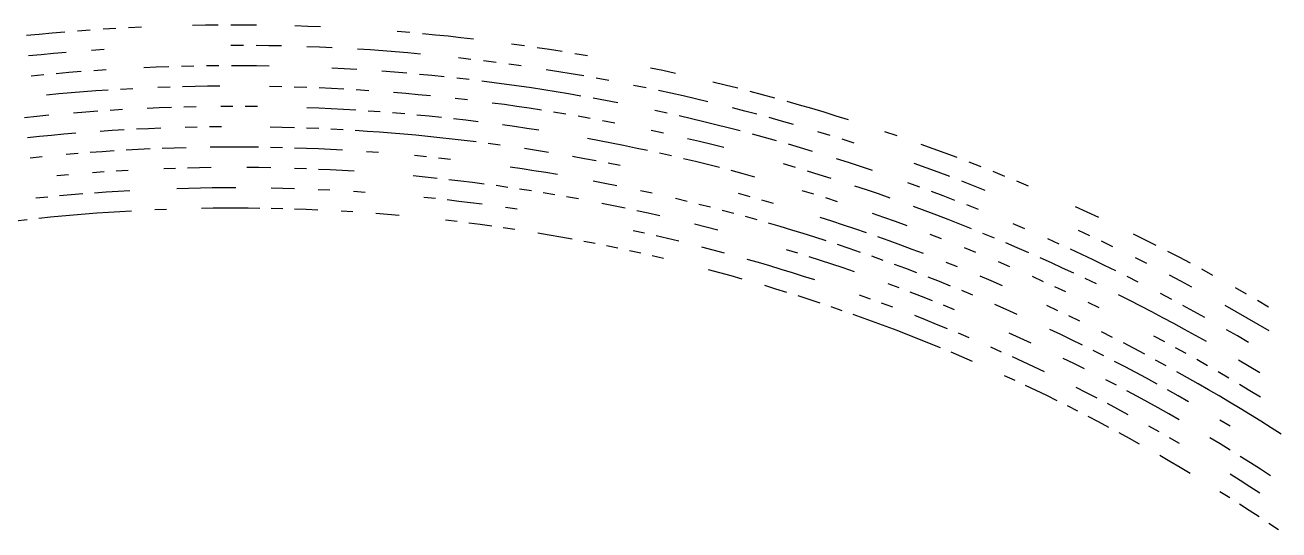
# Model space of a CAD drawing. Header units: metres. Extents: x -298 to 300, y -298 to 299.
# Drawn here: x -30.2 to 154, y 225 to 299.3 of the extents above; entities that cross this region are included whole.
import ezdxf

# ---------------------------------------------------------------- set-up
doc = ezdxf.new("R2010")
doc.units = ezdxf.units.M

msp = doc.modelspace()

# ---------------------------------------------------------------- linework, layer by layer
for p, q in [((-20.653025, 298.51514, -692.8203), (-22.527903, 298.37646, -692.8203)), ((-16.900705, 298.7572, -692.8203), (-18.777231, 298.6421, -692.8203)), ((-13.145578, 298.95203, -692.8203), (-15.023447, 298.86053, -692.8203)), ((-3.749277, 299.23273, -692.8203), (-5.629221, 299.2002, -692.8203)), ((-1.869211, 299.25342, -692.8203), (-3.749277, 299.23273, -692.8203)), ((1.891287, 299.2594, -692.8203), (0.011038, 299.26233, -692.8203)), ((3.771475, 299.2447, -692.8203), (1.891287, 299.2594, -692.8203)), ((11.290518, 299.06763, -692.8203), (9.411184, 299.12958, -692.8203)), ((13.169485, 298.99377, -692.8203), (11.290518, 299.06763, -692.8203)), ((-28.1468, 297.88965, -692.8203), (-30.017527, 297.70392, -692.8203)), ((-26.274912, 298.06372, -692.8203), (-28.1468, 297.88965, -692.8203)), ((-24.401926, 298.22595, -692.8203), (-26.274912, 298.06372, -692.8203)), ((26.304312, 298.1469, -692.8203), (24.430288, 298.30328, -692.8203)), ((30.049185, 297.79895, -692.8203), (28.177298, 297.97882, -692.8203)), ((31.919973, 297.6073, -692.8203), (30.049185, 297.79895, -692.8203)), ((33.78954, 297.40393, -692.8203), (31.919973, 297.6073, -692.8203)), ((35.657764, 297.18872, -692.8203), (33.78954, 297.40393, -692.8203)), ((-27.892282, 294.90967, -692.8203), (-29.744394, 294.7256, -692.8203)), ((-26.039072, 295.08215, -692.8203), (-27.892282, 294.90967, -692.8203)), ((-24.184824, 295.24298, -692.8203), (-26.039072, 295.08215, -692.8203)), ((-18.616282, 295.65552, -692.8203), (-20.473337, 295.52966, -692.8203)), ((1.845999, 296.26892, -692.8203), (-0.015513, 296.2716, -692.8203)), ((5.568777, 296.2284, -692.8203), (3.707449, 296.25452, -692.8203)), ((7.429983, 296.19067, -692.8203), (5.568777, 296.2284, -692.8203)), ((13.011709, 296.00708, -692.8203), (11.15148, 296.07996, -692.8203)), ((14.871389, 295.9226, -692.8203), (13.011709, 296.00708, -692.8203)), ((20.44695, 295.59888, -692.8203), (18.589102, 295.71844, -692.8203)), ((22.304007, 295.4676, -692.8203), (20.44695, 295.59888, -692.8203)), ((24.160269, 295.32465, -692.8203), (22.304007, 295.4676, -692.8203)), ((26.015615, 295.17004, -692.8203), (24.160269, 295.32465, -692.8203)), ((27.869925, 295.00378, -692.8203), (26.015615, 295.17004, -692.8203)), ((43.11632, 296.21094, -692.8203), (41.254017, 296.4729, -692.8203)), ((46.835926, 295.65173, -692.8203), (44.97698, 295.93713, -692.8203)), ((48.693043, 295.3546, -692.8203), (46.835926, 295.65173, -692.8203)), ((52.40154, 294.72546, -692.8203), (50.548267, 295.0459, -692.8203)), ((-10.959665, 293.05774, -692.8203), (-12.800486, 292.97998, -692.8203)), ((-9.118357, 293.12378, -692.8203), (-10.959665, 293.05774, -692.8203)), ((-5.434702, 293.22137, -692.8203), (-7.276743, 293.17834, -692.8203)), ((-1.75001, 293.27258, -692.8203), (-3.592478, 293.2528, -692.8203)), ((1.935049, 293.2776, -692.8203), (0.09252, 293.28088, -692.8203)), ((3.777578, 293.2627, -692.8203), (1.935049, 293.2776, -692.8203)), ((5.620047, 293.2362, -692.8203), (3.777578, 293.2627, -692.8203)), ((16.668142, 292.83435, -692.8203), (14.827932, 292.93024, -692.8203)), ((35.275867, 294.2224, -692.8203), (33.426258, 294.43518, -692.8203)), ((38.970997, 293.76196, -692.8203), (37.124134, 293.998, -692.8203)), ((42.660145, 293.25507, -692.8203), (40.816395, 293.51428, -692.8203)), ((63.47594, 292.55896, -692.8203), (61.635975, 292.94904, -692.8203)), ((-27.50123, 291.94263, -692.8203), (-29.334543, 291.761, -692.8203)), ((-23.831308, 292.27118, -692.8203), (-25.666819, 292.11267, -692.8203)), ((-21.994883, 292.4182, -692.8203), (-23.831308, 292.27118, -692.8203)), ((-18.319345, 292.6776, -692.8203), (-20.15748, 292.55365, -692.8203)), ((18.507742, 292.72693, -692.8203), (16.668142, 292.83435, -692.8203)), ((24.022085, 292.3352, -692.8203), (22.184805, 292.4773, -692.8203)), ((25.858511, 292.18152, -692.8203), (24.022085, 292.3352, -692.8203)), ((29.52831, 291.83966, -692.8203), (27.69396, 292.01636, -692.8203)), ((31.361502, 291.65143, -692.8203), (29.52831, 291.83966, -692.8203)), ((35.02434, 291.24036, -692.8203), (33.19353, 291.45166, -692.8203)), ((48.181324, 292.4079, -692.8203), (46.3427, 292.70184, -692.8203)), ((50.018116, 292.10242, -692.8203), (48.181324, 292.4079, -692.8203)), ((51.852894, 291.7854, -692.8203), (50.018116, 292.10242, -692.8203)), ((55.516468, 291.11676, -692.8203), (53.68572, 291.4568, -692.8203)), ((65.31347, 292.15735, -692.8203), (63.47594, 292.55896, -692.8203)), ((-23.47883, 289.29926, -692.8203), (-25.295664, 289.143, -692.8203)), ((-21.66102, 289.4441, -692.8203), (-23.47883, 289.29926, -692.8203)), ((-19.842356, 289.5775, -692.8203), (-21.66102, 289.4441, -692.8203)), ((-18.022898, 289.69952, -692.8203), (-19.842356, 289.5775, -692.8203)), ((-14.381723, 289.90918, -692.8203), (-16.202646, 289.81006, -692.8203)), ((-8.915659, 290.13794, -692.8203), (-10.738169, 290.07312, -692.8203)), ((-5.26948, 290.23315, -692.8203), (-7.092722, 290.19128, -692.8203)), ((-3.446055, 290.2636, -692.8203), (-5.26948, 290.23315, -692.8203)), ((-1.622385, 290.2826, -692.8203), (-3.446055, 290.2636, -692.8203)), ((7.495962, 290.20557, -692.8203), (5.672537, 290.2439, -692.8203)), ((11.141958, 290.0946, -692.8203), (9.319143, 290.15582, -692.8203)), ((14.786367, 289.93774, -692.8203), (12.964407, 290.0219, -692.8203)), ((16.60784, 289.84222, -692.8203), (14.786367, 289.93774, -692.8203)), ((20.24877, 289.6167, -692.8203), (18.42864, 289.73523, -692.8203)), ((25.704275, 289.19275, -692.8203), (23.886648, 289.34552, -692.8203)), ((38.68175, 290.78333, -692.8203), (36.85375, 291.01758, -692.8203)), ((40.50823, 290.5376, -692.8203), (38.68175, 290.78333, -692.8203)), ((42.33318, 290.2804, -692.8203), (40.50823, 290.5376, -692.8203)), ((44.156483, 290.01172, -692.8203), (42.33318, 290.2804, -692.8203)), ((45.978138, 289.73157, -692.8203), (44.156483, 290.01172, -692.8203)), ((47.797962, 289.44006, -692.8203), (45.978138, 289.73157, -692.8203)), ((49.615955, 289.13702, -692.8203), (47.797962, 289.44006, -692.8203)), ((60.995472, 290.0276, -692.8203), (59.171375, 290.4021, -692.8203)), ((64.636345, 289.24414, -692.8203), (62.817127, 289.6416, -692.8203)), ((66.45312, 288.83533, -692.8203), (64.636345, 289.24414, -692.8203)), ((72.63744, 290.4356, -692.8203), (70.81054, 290.8833, -692.8203)), ((74.46154, 289.97644, -692.8203), (72.63744, 290.4356, -692.8203)), ((78.100945, 289.0238, -692.8203), (76.28271, 289.50586, -692.8203)), ((-25.295664, 289.143, -692.8203), (-27.111399, 288.97534, -692.8203)), ((27.520926, 289.02863, -692.8203), (25.704275, 289.19275, -692.8203)), ((29.336477, 288.85303, -692.8203), (27.520926, 289.02863, -692.8203)), ((34.776295, 288.25793, -692.8203), (32.964222, 288.4677, -692.8203)), ((40.20403, 287.56036, -692.8203), (38.39623, 287.80426, -692.8203)), ((42.010303, 287.3051, -692.8203), (40.20403, 287.56036, -692.8203)), ((51.431995, 288.82263, -692.8203), (49.615955, 289.13702, -692.8203)), ((55.058094, 288.15955, -692.8203), (53.246082, 288.49677, -692.8203)), ((56.86797, 287.8109, -692.8203), (55.058094, 288.15955, -692.8203)), ((68.267204, 288.41504, -692.8203), (66.45312, 288.83533, -692.8203)), ((70.07873, 287.9834, -692.8203), (68.267204, 288.41504, -692.8203)), ((79.91607, 288.53027, -692.8203), (78.100945, 289.0238, -692.8203)), ((83.53698, 287.50916, -692.8203), (81.72814, 288.0254, -692.8203)), ((85.34258, 286.98157, -692.8203), (83.53698, 287.50916, -692.8203)), ((-28.519602, 285.83124, -692.8203), (-30.314463, 285.64343, -692.8203)), ((-26.723581, 286.0078, -692.8203), (-28.519602, 285.83124, -692.8203)), ((-21.329233, 286.46985, -692.8203), (-23.128305, 286.32715, -692.8203)), ((-19.529245, 286.6012, -692.8203), (-21.329233, 286.46985, -692.8203)), ((-15.926889, 286.83008, -692.8203), (-17.728464, 286.7213, -692.8203)), ((-10.518625, 287.0885, -692.8203), (-12.32197, 287.01367, -692.8203)), ((-8.714853, 287.15198, -692.8203), (-10.518625, 287.0885, -692.8203)), ((-5.106272, 287.24487, -692.8203), (-6.910715, 287.2041, -692.8203)), ((0.308279, 287.29932, -692.8203), (-1.496714, 287.29248, -692.8203)), ((3.918203, 287.2788, -692.8203), (2.113272, 287.29468, -692.8203)), ((12.939688, 287.0293, -692.8203), (11.136099, 287.10187, -692.8203)), ((14.74291, 286.94537, -692.8203), (12.939688, 287.0293, -692.8203)), ((16.545523, 286.8501, -692.8203), (14.74291, 286.94537, -692.8203)), ((18.347525, 286.74353, -692.8203), (16.545523, 286.8501, -692.8203)), ((21.949453, 286.49646, -692.8203), (20.148855, 286.62573, -692.8203)), ((25.548025, 286.2041, -692.8203), (23.749197, 286.35596, -692.8203)), ((29.14269, 285.86658, -692.8203), (27.345877, 286.04102, -692.8203)), ((30.938406, 285.6809, -692.8203), (29.14269, 285.86658, -692.8203)), ((43.81493, 287.03857, -692.8203), (42.010303, 287.3051, -692.8203)), ((45.617847, 286.76062, -692.8203), (43.81493, 287.03857, -692.8203)), ((49.218372, 286.17078, -692.8203), (47.419056, 286.4713, -692.8203)), ((52.811268, 285.53577, -692.8203), (51.015797, 285.8589, -692.8203)), ((64.08465, 286.30298, -692.8203), (62.284046, 286.69696, -692.8203)), ((67.67834, 285.48108, -692.8203), (65.882744, 285.89764, -692.8203)), ((75.49645, 286.62018, -692.8203), (73.69341, 287.08594, -692.8203)), ((77.29662, 286.14313, -692.8203), (75.49645, 286.62018, -692.8203)), ((80.88775, 285.1551, -692.8203), (79.09374, 285.65472, -692.8203)), ((87.14483, 286.44257, -692.8203), (85.34258, 286.98157, -692.8203)), ((88.94372, 285.89233, -692.8203), (87.14483, 286.44257, -692.8203)), ((90.73907, 285.3307, -692.8203), (88.94372, 285.89233, -692.8203)), ((-17.436228, 283.74292, -692.8203), (-19.218332, 283.62476, -692.8203)), ((-15.653452, 283.84998, -692.8203), (-17.436228, 283.74292, -692.8203)), ((-12.085947, 284.03033, -692.8203), (-13.870005, 283.94574, -692.8203)), ((-10.301401, 284.1037, -692.8203), (-12.085947, 284.03033, -692.8203)), ((-4.945322, 284.2566, -692.8203), (-6.730967, 284.2168, -692.8203)), ((-1.373301, 284.30237, -692.8203), (-3.159373, 284.28503, -692.8203)), ((7.557058, 284.22046, -692.8203), (5.771231, 284.25928, -692.8203)), ((9.342642, 284.17047, -692.8203), (7.557058, 284.22046, -692.8203)), ((12.912771, 284.03674, -692.8203), (11.12792, 284.1092, -692.8203)), ((16.480947, 283.85815, -692.8203), (14.697134, 283.953, -692.8203)), ((20.046682, 283.63477, -692.8203), (18.26415, 283.75208, -692.8203)), ((34.526234, 285.27563, -692.8203), (32.73296, 285.4839, -692.8203)), ((36.318226, 285.05615, -692.8203), (34.526234, 285.27563, -692.8203)), ((41.685413, 284.33008, -692.8203), (39.897816, 284.58337, -692.8203)), ((43.471363, 284.06555, -692.8203), (41.685413, 284.33008, -692.8203)), ((45.255604, 283.78992, -692.8203), (43.471363, 284.06555, -692.8203)), ((56.395985, 284.8556, -692.8203), (54.604664, 285.2013, -692.8203)), ((63.538563, 283.36047, -692.8203), (61.75646, 283.7511, -692.8203)), ((69.471245, 285.05322, -692.8203), (67.67834, 285.48108, -692.8203)), ((71.26147, 284.614, -692.8203), (69.471245, 285.05322, -692.8203)), ((73.04888, 284.1637, -692.8203), (71.26147, 284.614, -692.8203)), ((74.83349, 283.7021, -692.8203), (73.04888, 284.1637, -692.8203)), ((82.67864, 284.64417, -692.8203), (80.88775, 285.1551, -692.8203)), ((-28.115366, 282.86597, -692.8203), (-29.891611, 282.68073, -692.8203)), ((-26.338022, 283.0401, -692.8203), (-28.115366, 282.86597, -692.8203)), ((-24.559519, 283.203, -692.8203), (-26.338022, 283.0401, -692.8203)), ((-22.780039, 283.3548, -692.8203), (-24.559519, 283.203, -692.8203)), ((21.828482, 283.50623, -692.8203), (20.046682, 283.63477, -692.8203)), ((23.609426, 283.36658, -692.8203), (21.828482, 283.50623, -692.8203)), ((25.389517, 283.2157, -692.8203), (23.609426, 283.36658, -692.8203)), ((27.16863, 283.0536, -692.8203), (25.389517, 283.2157, -692.8203)), ((28.946646, 282.88037, -692.8203), (27.16863, 283.0536, -692.8203)), ((30.723623, 282.69592, -692.8203), (28.946646, 282.88037, -692.8203)), ((32.49944, 282.50037, -692.8203), (30.723623, 282.69592, -692.8203)), ((34.273975, 282.29364, -692.8203), (32.49944, 282.50037, -692.8203)), ((36.04717, 282.07574, -692.8203), (34.273975, 282.29364, -692.8203)), ((54.14928, 282.2434, -692.8203), (52.3745, 282.57507, -692.8203)), ((55.922047, 281.90063, -692.8203), (54.14928, 282.2434, -692.8203)), ((57.692554, 281.54675, -692.8203), (55.922047, 281.90063, -692.8203)), ((68.869804, 282.12146, -692.8203), (67.09527, 282.54565, -692.8203)), ((70.641594, 281.68616, -692.8203), (68.869804, 282.12146, -692.8203)), ((78.39385, 282.74524, -692.8203), (76.615166, 283.22925, -692.8203)), ((80.16949, 282.25012, -692.8203), (78.39385, 282.74524, -692.8203)), ((88.03161, 283.04395, -692.8203), (86.2506, 283.58856, -692.8203)), ((91.58318, 281.9212, -692.8203), (89.809135, 282.48816, -692.8203)), ((97.88445, 282.97192, -692.8203), (96.10369, 283.57843, -692.8203)), ((-22.43403, 280.3822, -692.8203), (-24.194834, 280.23267, -692.8203)), ((-18.909678, 280.64807, -692.8203), (-20.672312, 280.5207, -692.8203)), ((-17.14631, 280.7644, -692.8203), (-18.909678, 280.64807, -692.8203)), ((-13.617502, 280.96375, -692.8203), (-15.382212, 280.86963, -692.8203)), ((-11.852182, 281.0468, -692.8203), (-13.617502, 280.96375, -692.8203)), ((-8.320139, 281.1797, -692.8203), (-10.086374, 281.11877, -692.8203)), ((-6.553537, 281.22943, -692.8203), (-8.320139, 281.1797, -692.8203)), ((-1.252146, 281.31213, -692.8203), (-3.01948, 281.29565, -692.8203)), ((0.515249, 281.3175, -692.8203), (-1.252146, 281.31213, -692.8203)), ((2.282644, 281.31177, -692.8203), (0.515249, 281.3175, -692.8203)), ((4.049978, 281.29492, -692.8203), (2.282644, 281.31177, -692.8203)), ((7.584219, 281.22797, -692.8203), (5.81719, 281.26703, -692.8203)), ((11.117483, 281.11658, -692.8203), (9.351004, 281.17786, -692.8203)), ((12.883535, 281.04425, -692.8203), (11.117483, 281.11658, -692.8203)), ((14.649099, 280.96082, -692.8203), (12.883535, 281.04425, -692.8203)), ((16.414114, 280.86627, -692.8203), (14.649099, 280.96082, -692.8203)), ((21.705252, 280.5161, -692.8203), (19.942312, 280.64392, -692.8203)), ((28.748343, 279.8943, -692.8203), (26.989065, 280.06635, -692.8203)), ((39.589405, 281.60657, -692.8203), (37.81902, 281.84674, -692.8203)), ((44.8911, 280.81946, -692.8203), (43.125538, 281.09296, -692.8203)), ((46.655018, 280.5349, -692.8203), (44.8911, 280.81946, -692.8203)), ((59.460865, 281.1817, -692.8203), (57.692554, 281.54675, -692.8203)), ((61.226856, 280.80554, -692.8203), (59.460865, 281.1817, -692.8203)), ((64.7517, 280.02002, -692.8203), (62.99053, 280.41833, -692.8203)), ((72.41064, 281.23975, -692.8203), (70.641594, 281.68616, -692.8203)), ((83.711296, 281.22632, -692.8203), (81.94195, 281.74377, -692.8203)), ((85.47729, 280.69775, -692.8203), (83.711296, 281.22632, -692.8203)), ((103.203545, 281.08533, -692.8203), (101.43444, 281.72534, -692.8203)), ((104.96856, 280.4342, -692.8203), (103.203545, 281.08533, -692.8203)), ((106.729485, 279.77197, -692.8203), (104.96856, 280.4342, -692.8203)), ((-27.713388, 279.9005, -692.8203), (-29.471018, 279.71777, -692.8203)), ((-8.126169, 278.19336, -692.8203), (-9.873667, 278.1338, -692.8203)), ((-4.630136, 278.2796, -692.8203), (-6.378305, 278.24194, -692.8203)), ((-2.881785, 278.30627, -692.8203), (-4.630136, 278.2796, -692.8203)), ((4.112478, 278.30298, -692.8203), (2.363943, 278.3203, -692.8203)), ((5.860891, 278.27478, -692.8203), (4.112478, 278.30298, -692.8203)), ((11.104788, 278.12402, -692.8203), (9.357107, 278.18524, -692.8203)), ((32.2636, 279.51703, -692.8203), (30.506582, 279.71118, -692.8203)), ((42.777454, 278.1206, -692.8203), (41.02886, 278.38086, -692.8203)), ((51.935474, 279.61475, -692.8203), (50.177235, 279.9325, -692.8203)), ((53.6917, 279.28595, -692.8203), (51.935474, 279.61475, -692.8203)), ((57.197865, 278.5952, -692.8203), (55.44585, 278.9461, -692.8203)), ((68.26641, 279.1902, -692.8203), (66.51031, 279.61066, -692.8203)), ((70.01977, 278.7588, -692.8203), (68.26641, 279.1902, -692.8203)), ((71.7705, 278.31628, -692.8203), (70.01977, 278.7588, -692.8203)), ((82.96331, 278.32855, -692.8203), (81.21221, 278.8413, -692.8203)), ((90.75512, 279.0456, -692.8203), (88.99926, 279.60742, -692.8203)), ((92.50738, 278.47278, -692.8203), (90.75512, 279.0456, -692.8203)), ((94.256035, 277.88904, -692.8203), (92.50738, 278.47278, -692.8203)), ((102.14971, 278.28625, -692.8203), (100.39825, 278.91974, -692.8203)), ((103.89727, 277.64185, -692.8203), (102.14971, 278.28625, -692.8203)), ((110.23876, 278.41443, -692.8203), (108.48626, 279.0987, -692.8203)), ((-23.832407, 277.2621, -692.8203), (-25.573557, 277.10388, -692.8203)), ((-18.603342, 277.6712, -692.8203), (-20.347239, 277.54578, -692.8203)), ((-15.113291, 277.88916, -692.8203), (-16.858652, 277.78564, -692.8203)), ((14.598806, 277.96863, -692.8203), (12.852041, 278.05176, -692.8203)), ((16.345022, 277.87445, -692.8203), (14.598806, 277.96863, -692.8203)), ((18.090628, 277.7693, -692.8203), (16.345022, 277.87445, -692.8203)), ((28.547842, 276.90845, -692.8203), (26.807302, 277.07928, -692.8203)), ((30.287283, 276.72662, -692.8203), (28.547842, 276.90845, -692.8203)), ((33.762623, 276.33026, -692.8203), (32.025562, 276.53394, -692.8203)), ((35.4984, 276.11572, -692.8203), (33.762623, 276.33026, -692.8203)), ((44.524403, 277.84937, -692.8203), (42.777454, 278.1206, -692.8203)), ((46.26958, 277.56714, -692.8203), (44.524403, 277.84937, -692.8203)), ((48.01305, 277.27405, -692.8203), (46.26958, 277.56714, -692.8203)), ((54.967457, 275.99194, -692.8203), (53.23186, 276.32886, -692.8203)), ((75.26336, 277.39844, -692.8203), (73.518364, 277.86285, -692.8203)), ((77.005486, 276.92303, -692.8203), (75.26336, 277.39844, -692.8203)), ((86.45568, 277.26996, -692.8203), (84.711174, 277.8047, -692.8203)), ((88.19683, 276.72424, -692.8203), (86.45568, 277.26996, -692.8203)), ((105.64068, 276.98633, -692.8203), (103.89727, 277.64185, -692.8203)), ((113.73077, 277.01282, -692.8203), (111.98699, 277.71912, -692.8203)), ((-18.299204, 274.6941, -692.8203), (-20.024424, 274.57068, -692.8203)), ((-16.573252, 274.80676, -692.8203), (-18.299204, 274.6941, -692.8203)), ((-14.846628, 274.90845, -692.8203), (-16.573252, 274.80676, -692.8203)), ((-6.205393, 275.2544, -692.8203), (-7.934458, 275.20697, -692.8203)), ((-4.476023, 275.29102, -692.8203), (-6.205393, 275.2544, -692.8203)), ((-2.746409, 275.31677, -692.8203), (-4.476023, 275.29102, -692.8203)), ((-1.016672, 275.33167, -692.8203), (-2.746409, 275.31677, -692.8203)), ((0.713125, 275.33563, -692.8203), (-1.016672, 275.33167, -692.8203)), ((7.631765, 275.24304, -692.8203), (5.902334, 275.28247, -692.8203)), ((9.360952, 275.19263, -692.8203), (7.631765, 275.24304, -692.8203)), ((14.546194, 274.9765, -692.8203), (12.818228, 275.05945, -692.8203)), ((19.726675, 274.66266, -692.8203), (18.000479, 274.77808, -692.8203)), ((37.232777, 275.89026, -692.8203), (35.4984, 276.11572, -692.8203)), ((40.697254, 275.40674, -692.8203), (38.965748, 275.65393, -692.8203)), ((44.155445, 274.87964, -692.8203), (42.427174, 275.14856, -692.8203)), ((47.6068, 274.30908, -692.8203), (45.882008, 274.5998, -692.8203)), ((56.700916, 275.64417, -692.8203), (54.967457, 275.99194, -692.8203)), ((61.887745, 274.53546, -692.8203), (60.16112, 274.9159, -692.8203)), ((76.3081, 274.0127, -692.8203), (74.58434, 274.48376, -692.8203)), ((85.669426, 274.38232, -692.8203), (83.94305, 274.91223, -692.8203)), ((93.39941, 275.02148, -692.8203), (91.668755, 275.59998, -692.8203)), ((95.126335, 274.43213, -692.8203), (93.39941, 275.02148, -692.8203)), ((101.213066, 275.4442, -692.8203), (99.47961, 276.07178, -692.8203)), ((104.668144, 274.15637, -692.8203), (102.94262, 274.8058, -692.8203)), ((109.115105, 275.6427, -692.8203), (107.38, 276.31995, -692.8203)), ((110.84594, 274.95447, -692.8203), (109.115105, 275.6427, -692.8203)), ((117.20495, 275.56738, -692.8203), (115.470146, 276.29553, -692.8203)), ((-26.916208, 273.96863, -692.8203), (-28.636606, 273.79114, -692.8203)), ((-23.472239, 274.29132, -692.8203), (-25.194773, 274.13538, -692.8203)), ((-21.748789, 274.4364, -692.8203), (-23.472239, 274.29132, -692.8203)), ((30.065664, 273.7423, -692.8203), (28.345022, 273.92273, -692.8203)), ((33.50359, 273.34894, -692.8203), (31.785269, 273.55103, -692.8203)), ((35.22063, 273.1361, -692.8203), (33.50359, 273.34894, -692.8203)), ((36.93633, 272.91248, -692.8203), (35.22063, 273.1361, -692.8203)), ((51.05077, 273.69525, -692.8203), (49.3297, 274.00757, -692.8203)), ((56.20171, 272.69348, -692.8203), (54.486805, 273.0382, -692.8203)), ((57.914417, 272.33795, -692.8203), (56.20171, 272.69348, -692.8203)), ((67.05297, 273.32922, -692.8203), (65.33379, 273.74207, -692.8203)), ((70.48351, 272.47095, -692.8203), (68.769585, 272.90552, -692.8203)), ((79.7467, 273.03815, -692.8203), (78.02892, 273.53082, -692.8203)), ((89.112114, 273.29004, -692.8203), (87.39245, 273.8416, -692.8203)), ((96.8496, 273.8319, -692.8203), (95.126335, 274.43213, -692.8203)), ((106.38958, 273.49622, -692.8203), (104.668144, 274.15637, -692.8203)), ((109.81982, 272.14355, -692.8203), (108.106804, 272.82526, -692.8203)), ((-26.521006, 271.00232, -692.8203), (-28.222788, 270.82733, -692.8203)), ((-24.818186, 271.16663, -692.8203), (-26.521006, 271.00232, -692.8203)), ((-23.114328, 271.3203, -692.8203), (-24.818186, 271.16663, -692.8203)), ((-21.409555, 271.4632, -692.8203), (-23.114328, 271.3203, -692.8203)), ((-19.703867, 271.59534, -692.8203), (-21.409555, 271.4632, -692.8203)), ((-17.997324, 271.71686, -692.8203), (-19.703867, 271.59534, -692.8203)), ((-16.29011, 271.82764, -692.8203), (-17.997324, 271.71686, -692.8203)), ((-14.582163, 271.9276, -692.8203), (-16.29011, 271.82764, -692.8203)), ((-9.454966, 272.16333, -692.8203), (-11.16456, 272.09552, -692.8203)), ((-2.613291, 272.3272, -692.8203), (-4.324106, 272.30237, -692.8203)), ((-0.902354, 272.3413, -692.8203), (-2.613291, 272.3272, -692.8203)), ((0.808706, 272.34467, -692.8203), (-0.902354, 272.3413, -692.8203)), ((2.519705, 272.33728, -692.8203), (0.808706, 272.34467, -692.8203)), ((4.230703, 272.3191, -692.8203), (2.519705, 272.33728, -692.8203)), ((7.652151, 272.25055, -692.8203), (5.941519, 272.29016, -692.8203)), ((11.072561, 272.13904, -692.8203), (9.362539, 272.2002, -692.8203)), ((12.782217, 272.06714, -692.8203), (11.072561, 272.13904, -692.8203)), ((17.908072, 271.787, -692.8203), (16.200064, 271.8911, -692.8203)), ((23.027945, 271.4104, -692.8203), (21.322073, 271.54663, -692.8203)), ((24.7329, 271.26337, -692.8203), (23.027945, 271.4104, -692.8203)), ((42.074574, 272.17688, -692.8203), (40.36339, 272.43286, -692.8203)), ((61.333057, 271.59473, -692.8203), (59.624928, 271.97168, -692.8203)), ((63.038868, 271.20703, -692.8203), (61.333057, 271.59473, -692.8203)), ((73.90307, 271.5697, -692.8203), (72.194695, 272.02576, -692.8203)), ((77.31109, 270.62555, -692.8203), (75.608574, 271.10303, -692.8203)), ((88.28747, 270.4132, -692.8203), (86.58593, 270.9596, -692.8203)), ((95.95507, 270.976, -692.8203), (94.24981, 271.57068, -692.8203)), ((97.65661, 270.37067, -692.8203), (95.95507, 270.976, -692.8203)), ((101.99633, 271.96655, -692.8203), (100.28466, 272.59912, -692.8203)), ((103.70403, 271.32324, -692.8203), (101.99633, 271.96655, -692.8203)), ((105.40771, 270.6692, -692.8203), (103.70403, 271.32324, -692.8203)), ((125.80883, 271.76385, -692.8203), (124.09765, 272.54614, -692.8203)), ((127.51513, 270.97083, -692.8203), (125.80883, 271.76385, -692.8203)), ((-29.92335, 270.6416, -692.8203), (-31.622751, 270.44525, -692.8203)), ((33.2423, 270.36786, -692.8203), (31.542654, 270.56836, -692.8203)), ((36.63756, 269.93488, -692.8203), (34.9406, 270.15674, -692.8203)), ((38.33312, 269.7024, -692.8203), (36.63756, 269.93488, -692.8203)), ((41.719776, 269.20544, -692.8203), (40.02721, 269.45923, -692.8203)), ((60.776173, 268.65442, -692.8203), (59.086475, 269.02795, -692.8203)), ((69.83672, 269.54907, -692.8203), (68.14117, 269.9796, -692.8203)), ((71.529594, 269.10797, -692.8203), (69.83672, 269.54907, -692.8203)), ((80.707085, 269.6386, -692.8203), (79.01061, 270.13745, -692.8203)), ((82.40038, 269.12915, -692.8203), (80.707085, 269.6386, -692.8203)), ((84.09045, 268.60907, -692.8203), (82.40038, 269.12915, -692.8203)), ((89.98559, 269.85608, -692.8203), (88.28747, 270.4132, -692.8203)), ((91.68017, 269.28833, -692.8203), (89.98559, 269.85608, -692.8203)), ((93.37115, 268.70984, -692.8203), (91.68017, 269.28833, -692.8203)), ((99.35436, 269.75464, -692.8203), (97.65661, 270.37067, -692.8203)), ((107.10717, 270.0044, -692.8203), (105.40771, 270.6692, -692.8203)), ((108.80248, 269.32898, -692.8203), (107.10717, 270.0044, -692.8203)), ((116.62823, 269.3092, -692.8203), (114.93285, 270.0338, -692.8203)), ((126.2199, 268.2749, -692.8203), (124.53057, 269.05994, -692.8203)), ((46.787525, 268.38037, -692.8203), (45.100025, 268.66602, -692.8203)), ((48.473255, 268.0841, -692.8203), (46.787525, 268.38037, -692.8203)), ((50.157093, 267.77728, -692.8203), (48.473255, 268.0841, -692.8203)), ((53.51891, 267.1319, -692.8203), (51.838978, 267.45984, -692.8203)), ((64.14837, 267.8755, -692.8203), (62.46349, 268.27026, -692.8203)), ((65.83074, 267.47015, -692.8203), (64.14837, 267.8755, -692.8203)), ((85.777275, 268.07837, -692.8203), (84.09045, 268.60907, -692.8203)), ((87.460686, 267.537, -692.8203), (85.777275, 268.07837, -692.8203)), ((96.74206, 267.52118, -692.8203), (95.058464, 268.12085, -692.8203)), ((98.42193, 266.91095, -692.8203), (96.74206, 267.52118, -692.8203)), ((104.42394, 267.8427, -692.8203), (102.73809, 268.49066, -692.8203)), ((112.18029, 267.94623, -692.8203), (110.49358, 268.64294, -692.8203)), ((115.54052, 266.52112, -692.8203), (113.86266, 267.23895, -692.8203)), ((121.68682, 267.07153, -692.8203), (120.0053, 267.82806, -692.8203)), ((129.58366, 266.67316, -692.8203), (127.90429, 267.47937, -692.8203)), ((134.28941, 267.6917, -692.8203), (132.60362, 268.52747, -692.8203)), ((135.97002, 266.8454, -692.8203), (134.28941, 267.6917, -692.8203)), ((56.872364, 266.44434, -692.8203), (55.196705, 266.79333, -692.8203)), ((60.21703, 265.7146, -692.8203), (58.545826, 266.08472, -692.8203)), ((63.552296, 264.94293, -692.8203), (61.885853, 265.33398, -692.8203)), ((70.862236, 266.1908, -692.8203), (69.18774, 266.6278, -692.8203)), ((72.53399, 265.7433, -692.8203), (70.862236, 266.1908, -692.8203)), ((83.29772, 265.7234, -692.8203), (81.625786, 266.23853, -692.8203)), ((90.81725, 266.42273, -692.8203), (89.14074, 266.98517, -692.8203)), ((92.49029, 265.8498, -692.8203), (90.81725, 266.42273, -692.8203)), ((100.09789, 266.29016, -692.8203), (98.42193, 266.91095, -692.8203)), ((101.76995, 265.65887, -692.8203), (100.09789, 266.29016, -692.8203)), ((109.45672, 265.83557, -692.8203), (107.78332, 266.51514, -692.8203)), ((117.21386, 265.79272, -692.8203), (115.54052, 266.52112, -692.8203)), ((125.03545, 265.52698, -692.8203), (123.36352, 266.30457, -692.8203)), ((126.702446, 264.73895, -692.8203), (125.03545, 265.52698, -692.8203)), ((139.31511, 265.12115, -692.8203), (137.64525, 265.98853, -692.8203)), ((77.531975, 264.33777, -692.8203), (75.86895, 264.81677, -692.8203)), ((79.19201, 263.8484, -692.8203), (77.531975, 264.33777, -692.8203)), ((80.84899, 263.3485, -692.8203), (79.19201, 263.8484, -692.8203)), ((86.63177, 264.6615, -692.8203), (84.96636, 265.1977, -692.8203)), ((88.293755, 264.11493, -692.8203), (86.63177, 264.6615, -692.8203)), ((89.95226, 263.55786, -692.8203), (88.293755, 264.11493, -692.8203)), ((91.60729, 262.99042, -692.8203), (89.95226, 263.55786, -692.8203)), ((95.82537, 264.67236, -692.8203), (94.15966, 265.26636, -692.8203)), ((99.14544, 263.45312, -692.8203), (97.4873, 264.068, -692.8203)), ((100.799736, 262.82788, -692.8203), (99.14544, 263.45312, -692.8203)), ((106.76202, 263.70215, -692.8203), (105.102104, 264.36487, -692.8203)), ((114.45092, 263.73376, -692.8203), (112.79058, 264.44482, -692.8203)), ((120.546745, 264.30444, -692.8203), (118.88262, 265.05383, -692.8203)), ((122.20611, 263.54468, -692.8203), (120.546745, 264.30444, -692.8203)), ((123.86071, 262.7744, -692.8203), (122.20611, 263.54468, -692.8203)), ((128.36449, 263.94043, -692.8203), (126.702446, 264.73895, -692.8203)), ((130.02147, 263.13147, -692.8203), (128.36449, 263.94043, -692.8203)), ((134.59093, 264.19153, -692.8203), (132.92705, 265.02917, -692.8203)), ((140.97948, 264.2433, -692.8203), (139.31511, 265.12115, -692.8203)), ((71.84618, 262.8308, -692.8203), (70.19274, 263.2741, -692.8203)), ((73.49676, 262.3772, -692.8203), (71.84618, 262.8308, -692.8203)), ((75.14452, 261.9132, -692.8203), (73.49676, 262.3772, -692.8203)), ((82.5028, 262.83832, -692.8203), (80.84899, 263.3485, -692.8203)), ((84.15331, 262.3177, -692.8203), (82.5028, 262.83832, -692.8203)), ((85.80065, 261.78668, -692.8203), (84.15331, 262.3177, -692.8203)), ((104.09637, 261.54626, -692.8203), (102.450066, 262.19226, -692.8203)), ((111.716484, 261.65155, -692.8203), (110.06927, 262.34546, -692.8203)), ((113.35931, 260.94727, -692.8203), (111.716484, 261.65155, -692.8203)), ((119.40484, 261.5382, -692.8203), (117.75811, 262.2804, -692.8203)), ((127.155266, 261.20288, -692.8203), (125.51043, 261.99384, -692.8203)), ((133.32018, 261.48242, -692.8203), (131.67339, 262.31213, -692.8203)), ((139.55077, 261.61584, -692.8203), (137.90288, 262.48474, -692.8203)), ((141.19316, 260.73645, -692.8203), (139.55077, 261.61584, -692.8203)), ((144.29161, 262.45624, -692.8203), (142.63835, 263.35498, -692.8203)), ((80.07, 260.45923, -692.8203), (78.431206, 260.95416, -692.8203)), ((81.70568, 259.95386, -692.8203), (80.07, 260.45923, -692.8203)), ((98.19091, 260.61682, -692.8203), (96.55059, 261.2257, -692.8203)), ((101.45995, 259.36816, -692.8203), (99.827385, 259.99768, -692.8203)), ((105.73864, 260.8899, -692.8203), (104.09637, 261.54626, -692.8203)), ((109.01061, 259.54633, -692.8203), (107.3767, 260.22327, -692.8203)), ((122.684135, 260.0227, -692.8203), (121.04687, 260.78564, -692.8203)), ((138.22874, 258.9314, -692.8203), (136.59789, 259.792, -692.8203)), ((149.21715, 259.69788, -692.8203), (147.58104, 260.6277, -692.8203)), ((84.96734, 258.91254, -692.8203), (83.33813, 259.43835, -692.8203)), ((86.593254, 258.37646, -692.8203), (84.96734, 258.91254, -692.8203)), ((93.98553, 258.97705, -692.8203), (92.355644, 259.5595, -692.8203)), ((97.234184, 257.78137, -692.8203), (95.61175, 258.38428, -692.8203)), ((103.08849, 258.72845, -692.8203), (101.45995, 259.36816, -692.8203)), ((106.33355, 257.41833, -692.8203), (104.713066, 258.0785, -692.8203)), ((113.88647, 257.45404, -692.8203), (112.26556, 258.16168, -692.8203)), ((121.505486, 257.2719, -692.8203), (119.88549, 258.02747, -692.8203)), ((127.56689, 257.6725, -692.8203), (125.94421, 258.46613, -692.8203)), ((132.05956, 258.76813, -692.8203), (130.42986, 259.58997, -692.8203)), ((133.684, 257.93604, -692.8203), (132.05956, 258.76813, -692.8203)), ((135.30327, 257.09375, -692.8203), (133.684, 257.93604, -692.8203)), ((141.4741, 257.17938, -692.8203), (139.85417, 258.0605, -692.8203)), ((147.70671, 257.11652, -692.8203), (146.08684, 258.03687, -692.8203)), ((152.47166, 257.80762, -692.8203), (150.84734, 258.75787, -692.8203)), ((89.83483, 257.2738, -692.8203), (88.21575, 257.8302, -692.8203)), ((93.06237, 256.13043, -692.8203), (91.45037, 256.70715, -692.8203)), ((94.67071, 255.54356, -692.8203), (93.06237, 256.13043, -692.8203)), ((102.078545, 255.91148, -692.8203), (100.467705, 256.54492, -692.8203)), ((115.50286, 256.7362, -692.8203), (113.88647, 257.45404, -692.8203)), ((124.73107, 255.73033, -692.8203), (123.12072, 256.50623, -692.8203)), ((136.91716, 256.24133, -692.8203), (135.30327, 257.09375, -692.8203)), ((138.52574, 255.37871, -692.8203), (136.91716, 256.24133, -692.8203)), ((143.08855, 256.28815, -692.8203), (141.4741, 257.17938, -692.8203)), ((149.32079, 256.18604, -692.8203), (147.70671, 257.11652, -692.8203)), ((150.92894, 255.24535, -692.8203), (149.32079, 256.18604, -692.8203)), ((96.27538, 254.94658, -692.8203), (94.67071, 255.54356, -692.8203)), ((97.876274, 254.33952, -692.8203), (96.27538, 254.94658, -692.8203)), ((99.47332, 253.7224, -692.8203), (97.876274, 254.33952, -692.8203)), ((103.68542, 255.26793, -692.8203), (102.078545, 255.91148, -692.8203)), ((105.28826, 254.61424, -692.8203), (103.68542, 255.26793, -692.8203)), ((121.92272, 253.76378, -692.8203), (120.32476, 254.52202, -692.8203)), ((140.12889, 254.50603, -692.8203), (138.52574, 255.37871, -692.8203)), ((141.72655, 253.62328, -692.8203), (140.12889, 254.50603, -692.8203)), ((147.89781, 253.5537, -692.8203), (146.3004, 254.47527, -692.8203)), ((152.53123, 254.29466, -692.8203), (150.92894, 255.24535, -692.8203)), ((101.06646, 253.09526, -692.8203), (99.47332, 253.7224, -692.8203)), ((102.65569, 252.45811, -692.8203), (101.06646, 253.09526, -692.8203)), ((104.24084, 251.81102, -692.8203), (102.65569, 252.45811, -692.8203)), ((108.48144, 253.27684, -692.8203), (106.886955, 253.95055, -692.8203)), ((115.96667, 253.24467, -692.8203), (114.37212, 253.96544, -692.8203)), ((117.55663, 252.51384, -692.8203), (115.96667, 253.24467, -692.8203)), ((123.51592, 252.99547, -692.8203), (121.92272, 253.76378, -692.8203)), ((125.10424, 252.21721, -692.8203), (123.51592, 252.99547, -692.8203)), ((129.53264, 253.34227, -692.8203), (127.937126, 254.1483, -692.8203)), ((132.70842, 251.70006, -692.8203), (131.1231, 252.52611, -692.8203)), ((137.19554, 252.69786, -692.8203), (135.60387, 253.55211, -692.8203)), ((143.31859, 252.73051, -692.8203), (141.72655, 253.62328, -692.8203)), ((149.48936, 252.62218, -692.8203), (147.89781, 253.5537, -692.8203)), ((107.39892, 250.48692, -692.8203), (105.82195, 251.15392, -692.8203)), ((113.23925, 251.1956, -692.8203), (111.65771, 251.89928, -692.8203)), ((128.26616, 250.63078, -692.8203), (126.68774, 251.429, -692.8203)), ((134.2885, 250.864, -692.8203), (132.70842, 251.70006, -692.8203)), ((140.36272, 250.95934, -692.8203), (138.78185, 251.8336, -692.8203)), ((108.97167, 249.81004, -692.8203), (107.39892, 250.48692, -692.8203)), ((116.38909, 249.7584, -692.8203), (114.81646, 250.48198, -692.8203)), ((117.95721, 249.02501, -692.8203), (116.38909, 249.7584, -692.8203)), ((119.52062, 248.28178, -692.8203), (117.95721, 249.02501, -692.8203)), ((123.86993, 249.49107, -692.8203), (122.2987, 250.26164, -692.8203)), ((125.43627, 248.71062, -692.8203), (123.86993, 249.49107, -692.8203)), ((131.40794, 249.00475, -692.8203), (129.83958, 249.82268, -692.8203)), ((132.97118, 248.17693, -692.8203), (131.40794, 249.00475, -692.8203)), ((137.43285, 249.16222, -692.8203), (135.86333, 250.01805, -692.8203)), ((143.50792, 249.18114, -692.8203), (141.9381, 250.07518, -692.8203)), ((149.62999, 249.0598, -692.8203), (148.06078, 249.99236, -692.8203)), ((151.19334, 248.11742, -692.8203), (149.62999, 249.0598, -692.8203)), ((115.219475, 247.00395, -692.8203), (113.66418, 247.7202, -692.8203)), ((130.10545, 246.31041, -692.8203), (128.55406, 247.12029, -692.8203)), ((134.52916, 247.33928, -692.8203), (132.97118, 248.17693, -692.8203)), ((136.08183, 246.49187, -692.8203), (134.52916, 247.33928, -692.8203)), ((140.55565, 247.42094, -692.8203), (138.99693, 248.2965, -692.8203)), ((142.10875, 246.53563, -692.8203), (140.55565, 247.42094, -692.8203)), ((146.63048, 247.36351, -692.8203), (145.07207, 248.2772, -692.8203)), ((118.31652, 245.54222, -692.8203), (116.770256, 246.27794, -692.8203)), ((119.85815, 244.79674, -692.8203), (118.31652, 245.54222, -692.8203)), ((125.727104, 245.21092, -692.8203), (124.18273, 245.99321, -692.8203)), ((127.26653, 244.41887, -692.8203), (125.727104, 245.21092, -692.8203)), ((133.19292, 244.66154, -692.8203), (131.65178, 245.49083, -692.8203)), ((139.17113, 244.7678, -692.8203), (137.6292, 245.63469, -692.8203)), ((143.65636, 245.64061, -692.8203), (142.10875, 246.53563, -692.8203)), ((145.19823, 244.73582, -692.8203), (143.65636, 245.64061, -692.8203)), ((149.73009, 245.50676, -692.8203), (148.18321, 246.44005, -692.8203)), ((151.27116, 244.56383, -692.8203), (149.73009, 245.50676, -692.8203)), ((121.39501, 244.04161, -692.8203), (119.85815, 244.79674, -692.8203)), ((124.45452, 242.50243, -692.8203), (122.92718, 243.27684, -692.8203)), ((130.33037, 242.80583, -692.8203), (128.80101, 243.61717, -692.8203)), ((134.7288, 243.82256, -692.8203), (133.19292, 244.66154, -692.8203)), ((136.25945, 242.97398, -692.8203), (134.7288, 243.82256, -692.8203)), ((140.70769, 243.89128, -692.8203), (139.17113, 244.7678, -692.8203)), ((146.73448, 243.8214, -692.8203), (145.19823, 244.73582, -692.8203)), ((148.265, 242.89726, -692.8203), (146.73448, 243.8214, -692.8203)), ((127.4945, 240.92491, -692.8203), (125.97692, 241.71849, -692.8203)), ((131.85466, 241.98485, -692.8203), (130.33037, 242.80583, -692.8203)), ((137.78471, 242.11577, -692.8203), (136.25945, 242.97398, -692.8203)), ((139.30455, 241.24797, -692.8203), (137.78471, 242.11577, -692.8203)), ((149.78966, 241.96361, -692.8203), (148.265, 242.89726, -692.8203)), ((151.3084, 241.02031, -692.8203), (149.78966, 241.96361, -692.8203)), ((129.00694, 240.12181, -692.8203), (127.4945, 240.92491, -692.8203)), ((136.39622, 239.46477, -692.8203), (134.88768, 240.31432, -692.8203)), ((146.79784, 240.28893, -692.8203), (145.2838, 241.20384, -692.8203)), ((152.82121, 240.06749, -692.8203), (151.3084, 241.02031, -692.8203)), ((154.32805, 239.10521, -692.8203), (152.82121, 240.06749, -692.8203)), ((132.01677, 238.48723, -692.8203), (130.51439, 239.30925, -692.8203)), ((133.5139, 237.65575, -692.8203), (132.01677, 238.48723, -692.8203)), ((139.39732, 237.73729, -692.8203), (137.89952, 238.60576, -692.8203)), ((145.32878, 237.68169, -692.8203), (143.83116, 238.58745, -692.8203)), ((146.82072, 236.76659, -692.8203), (145.32878, 237.68169, -692.8203)), ((137.97374, 235.10509, -692.8203), (136.49242, 235.96465, -692.8203)), ((149.78728, 234.90819, -692.8203), (148.30693, 235.84203, -692.8203)), ((139.44957, 234.23619, -692.8203), (137.97374, 235.10509, -692.8203)), ((140.91997, 233.35808, -692.8203), (139.44957, 234.23619, -692.8203)), ((151.26176, 233.96507, -692.8203), (149.78728, 234.90819, -692.8203)), ((152.73027, 233.01268, -692.8203), (151.26176, 233.96507, -692.8203)), ((148.26744, 232.3303, -692.8203), (146.80327, 233.25468, -692.8203)), ((149.7257, 231.39677, -692.8203), (148.26744, 232.3303, -692.8203)), ((146.74559, 229.75365, -692.8203), (145.29771, 230.66844, -692.8203)), ((151.17815, 230.45409, -692.8203), (149.7257, 231.39677, -692.8203)), ((149.62407, 227.89671, -692.8203), (148.18773, 228.8297, -692.8203)), ((151.05455, 226.9547, -692.8203), (149.62407, 227.89671, -692.8203)), ((153.89763, 225.04381, -692.8203), (152.47911, 226.00377, -692.8203))]:
    msp.add_line(p, q)

doc.saveas('drawing.dxf')
